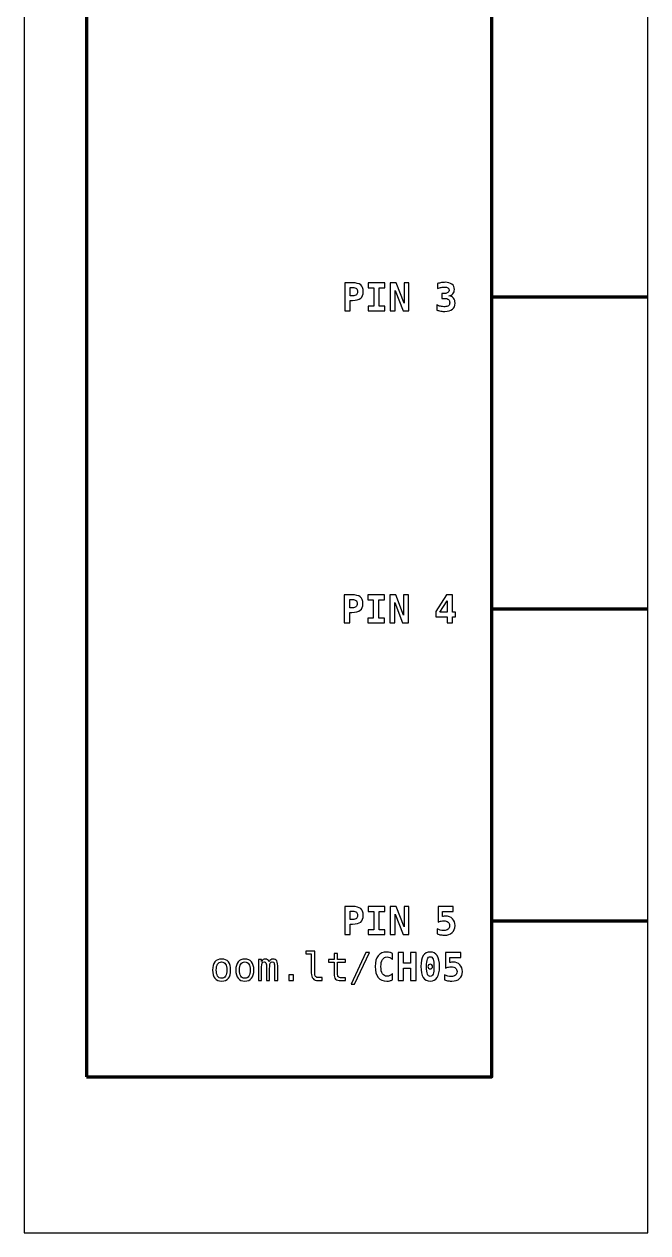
# Model space of a CAD drawing. Header units: centimetres. Extents: x -11.5 to -9.5, y -17.85 to -9.85.
# Drawn here: x -11.5 to -9.5, y -17.85 to -13.976 of the extents above; entities that cross this region are included whole.
import ezdxf

# ---------------------------------------------------------------- set-up
doc = ezdxf.new("R2010")
doc.units = ezdxf.units.CM
doc.header["$MEASUREMENT"] = 0
doc.layers.add('Layer 1', color=7, linetype='Continuous')

msp = doc.modelspace()

# ---------------------------------------------------------------- linework, layer by layer
at = {"layer": 'Layer 1', "color": 7}
msp.add_lwpolyline([(-11.5, -17.85), (-9.5, -17.85), (-9.5, -9.85), (-11.5, -9.85), (-11.5, -17.85)], close=True, dxfattribs=at)
at = {"layer": 'Layer 1', "color": 7, "lineweight": 100}
msp.add_lwpolyline([(-11.3, -17.35), (-10, -17.35), (-10, -12.35), (-11.3, -12.35), (-11.3, -17.35)], close=True, dxfattribs=at)
at = {"layer": 'Layer 1', "color": 250}
for points, knots in [([(-10.47204, -14.80492), (-10.47204, -14.80492), (-10.44761, -14.80492), (-10.44761, -14.80492), (-10.44761, -14.80492), (-10.4352, -14.80492), (-10.42627, -14.80712), (-10.42082, -14.81155), (-10.42082, -14.81155), (-10.41536, -14.81597), (-10.41265, -14.82315), (-10.41265, -14.83307), (-10.41265, -14.83307), (-10.41265, -14.84299), (-10.41536, -14.85017), (-10.42082, -14.8546), (-10.42082, -14.8546), (-10.42627, -14.85902), (-10.4352, -14.86122), (-10.44761, -14.86122), (-10.44761, -14.86122), (-10.44761, -14.86122), (-10.45426, -14.86122), (-10.45426, -14.86122), (-10.45426, -14.86122), (-10.45426, -14.86122), (-10.45426, -14.89493), (-10.45426, -14.89493), (-10.45426, -14.89493), (-10.45426, -14.89493), (-10.47204, -14.89493), (-10.47204, -14.89493), (-10.47204, -14.89493), (-10.47204, -14.89493), (-10.47204, -14.80492), (-10.47204, -14.80492)], [0, 0, 0, 0, 0.1111111, 0.1111111, 0.1111111, 0.1111111, 0.2222222, 0.2222222, 0.2222222, 0.2222222, 0.3333333, 0.3333333, 0.3333333, 0.3333333, 0.4444444, 0.4444444, 0.4444444, 0.4444444, 0.5555556, 0.5555556, 0.5555556, 0.5555556, 0.6666667, 0.6666667, 0.6666667, 0.6666667, 0.7777778, 0.7777778, 0.7777778, 0.7777778, 0.8888889, 0.8888889, 0.8888889, 0.8888889, 1, 1, 1, 1]), ([(-10.45426, -14.81988), (-10.45426, -14.81988), (-10.45426, -14.84626), (-10.45426, -14.84626), (-10.45426, -14.84626), (-10.45426, -14.84626), (-10.44695, -14.84626), (-10.44695, -14.84626), (-10.44695, -14.84626), (-10.44113, -14.84626), (-10.43703, -14.84527), (-10.43469, -14.84332), (-10.43469, -14.84332), (-10.43232, -14.84134), (-10.43115, -14.83793), (-10.43115, -14.83307), (-10.43115, -14.83307), (-10.43115, -14.82822), (-10.43232, -14.8248), (-10.43469, -14.82282), (-10.43469, -14.82282), (-10.43703, -14.82087), (-10.44113, -14.81988), (-10.44695, -14.81988), (-10.44695, -14.81988), (-10.44695, -14.81988), (-10.45426, -14.81988), (-10.45426, -14.81988)], [0, 0, 0, 0, 0.1428571, 0.1428571, 0.1428571, 0.1428571, 0.2857143, 0.2857143, 0.2857143, 0.2857143, 0.4285714, 0.4285714, 0.4285714, 0.4285714, 0.5714286, 0.5714286, 0.5714286, 0.5714286, 0.7142857, 0.7142857, 0.7142857, 0.7142857, 0.8571429, 0.8571429, 0.8571429, 0.8571429, 1, 1, 1, 1]), ([(-10.39711, -14.8206), (-10.39711, -14.8206), (-10.39711, -14.80492), (-10.39711, -14.80492), (-10.39711, -14.80492), (-10.39711, -14.80492), (-10.34352, -14.80492), (-10.34352, -14.80492), (-10.34352, -14.80492), (-10.34352, -14.80492), (-10.34352, -14.8206), (-10.34352, -14.8206), (-10.34352, -14.8206), (-10.34352, -14.8206), (-10.36143, -14.8206), (-10.36143, -14.8206), (-10.36143, -14.8206), (-10.36143, -14.8206), (-10.36143, -14.87925), (-10.36143, -14.87925), (-10.36143, -14.87925), (-10.36143, -14.87925), (-10.34352, -14.87925), (-10.34352, -14.87925), (-10.34352, -14.87925), (-10.34352, -14.87925), (-10.34352, -14.89493), (-10.34352, -14.89493), (-10.34352, -14.89493), (-10.34352, -14.89493), (-10.39711, -14.89493), (-10.39711, -14.89493), (-10.39711, -14.89493), (-10.39711, -14.89493), (-10.39711, -14.87925), (-10.39711, -14.87925), (-10.39711, -14.87925), (-10.39711, -14.87925), (-10.37921, -14.87925), (-10.37921, -14.87925), (-10.37921, -14.87925), (-10.37921, -14.87925), (-10.37921, -14.8206), (-10.37921, -14.8206), (-10.37921, -14.8206), (-10.37921, -14.8206), (-10.39711, -14.8206), (-10.39711, -14.8206)], [0, 0, 0, 0, 0.0833333, 0.0833333, 0.0833333, 0.0833333, 0.1666667, 0.1666667, 0.1666667, 0.1666667, 0.25, 0.25, 0.25, 0.25, 0.3333333, 0.3333333, 0.3333333, 0.3333333, 0.4166667, 0.4166667, 0.4166667, 0.4166667, 0.5, 0.5, 0.5, 0.5, 0.5833333, 0.5833333, 0.5833333, 0.5833333, 0.6666667, 0.6666667, 0.6666667, 0.6666667, 0.75, 0.75, 0.75, 0.75, 0.8333333, 0.8333333, 0.8333333, 0.8333333, 0.9166667, 0.9166667, 0.9166667, 0.9166667, 1, 1, 1, 1]), ([(-10.32597, -14.80492), (-10.32597, -14.80492), (-10.30685, -14.80492), (-10.30685, -14.80492), (-10.30685, -14.80492), (-10.30685, -14.80492), (-10.28179, -14.87034), (-10.28179, -14.87034), (-10.28179, -14.87034), (-10.28179, -14.87034), (-10.28179, -14.80492), (-10.28179, -14.80492), (-10.28179, -14.80492), (-10.28179, -14.80492), (-10.26611, -14.80492), (-10.26611, -14.80492), (-10.26611, -14.80492), (-10.26611, -14.80492), (-10.26611, -14.89493), (-10.26611, -14.89493), (-10.26611, -14.89493), (-10.26611, -14.89493), (-10.2851, -14.89493), (-10.2851, -14.89493), (-10.2851, -14.89493), (-10.2851, -14.89493), (-10.31029, -14.82951), (-10.31029, -14.82951), (-10.31029, -14.82951), (-10.31029, -14.82951), (-10.31029, -14.89493), (-10.31029, -14.89493), (-10.31029, -14.89493), (-10.31029, -14.89493), (-10.32597, -14.89493), (-10.32597, -14.89493), (-10.32597, -14.89493), (-10.32597, -14.89493), (-10.32597, -14.80492), (-10.32597, -14.80492)], [0, 0, 0, 0, 0.1, 0.1, 0.1, 0.1, 0.2, 0.2, 0.2, 0.2, 0.3, 0.3, 0.3, 0.3, 0.4, 0.4, 0.4, 0.4, 0.5, 0.5, 0.5, 0.5, 0.6, 0.6, 0.6, 0.6, 0.7, 0.7, 0.7, 0.7, 0.8, 0.8, 0.8, 0.8, 0.9, 0.9, 0.9, 0.9, 1, 1, 1, 1]), ([(-10.1514, -14.85466), (-10.1514, -14.85466), (-10.16093, -14.85466), (-10.16093, -14.85466), (-10.16093, -14.85466), (-10.16093, -14.85466), (-10.16093, -14.83898), (-10.16093, -14.83898), (-10.16093, -14.83898), (-10.16093, -14.83898), (-10.1514, -14.83898), (-10.1514, -14.83898), (-10.1514, -14.83898), (-10.147, -14.83898), (-10.14356, -14.83811), (-10.14113, -14.83636), (-10.14113, -14.83636), (-10.1387, -14.83461), (-10.13749, -14.83215), (-10.13749, -14.82898), (-10.13749, -14.82898), (-10.13749, -14.82564), (-10.1387, -14.82303), (-10.14113, -14.82116), (-10.14113, -14.82116), (-10.14356, -14.81928), (-10.147, -14.81836), (-10.1514, -14.81836), (-10.1514, -14.81836), (-10.15477, -14.81836), (-10.1584, -14.81879), (-10.16224, -14.81963), (-10.16224, -14.81963), (-10.16611, -14.82048), (-10.17011, -14.82171), (-10.17424, -14.82332), (-10.17424, -14.82332), (-10.17424, -14.82332), (-10.17424, -14.80716), (-10.17424, -14.80716), (-10.17424, -14.80716), (-10.17011, -14.80591), (-10.16603, -14.80496), (-10.16202, -14.80428), (-10.16202, -14.80428), (-10.15799, -14.80362), (-10.15414, -14.80329), (-10.15043, -14.80329), (-10.15043, -14.80329), (-10.14095, -14.80329), (-10.13356, -14.80537), (-10.12827, -14.80951), (-10.12827, -14.80951), (-10.12296, -14.81365), (-10.12031, -14.81935), (-10.12031, -14.82663), (-10.12031, -14.82663), (-10.12031, -14.83196), (-10.12183, -14.83634), (-10.1249, -14.83974), (-10.1249, -14.83974), (-10.12794, -14.84313), (-10.1323, -14.84536), (-10.13796, -14.84639), (-10.13796, -14.84639), (-10.13154, -14.84752), (-10.12662, -14.85009), (-10.12325, -14.85408), (-10.12325, -14.85408), (-10.11987, -14.85807), (-10.11819, -14.86334), (-10.11819, -14.86985), (-10.11819, -14.86985), (-10.11819, -14.87857), (-10.12099, -14.88522), (-10.12656, -14.88981), (-10.12656, -14.88981), (-10.13216, -14.89439), (-10.14027, -14.89668), (-10.15093, -14.89668), (-10.15093, -14.89668), (-10.15545, -14.89668), (-10.15992, -14.89629), (-10.16432, -14.89553), (-10.16432, -14.89553), (-10.16873, -14.89477), (-10.17295, -14.89365), (-10.17696, -14.89221), (-10.17696, -14.89221), (-10.17696, -14.89221), (-10.17696, -14.87569), (-10.17696, -14.87569), (-10.17696, -14.87569), (-10.17317, -14.87758), (-10.1691, -14.87902), (-10.16471, -14.88001), (-10.16471, -14.88001), (-10.16035, -14.881), (-10.15574, -14.88149), (-10.15093, -14.88149), (-10.15093, -14.88149), (-10.14609, -14.88149), (-10.14228, -14.88038), (-10.13946, -14.87814), (-10.13946, -14.87814), (-10.13665, -14.87592), (-10.13525, -14.87291), (-10.13525, -14.86912), (-10.13525, -14.86912), (-10.13525, -14.86452), (-10.13665, -14.86093), (-10.13946, -14.85842), (-10.13946, -14.85842), (-10.14228, -14.85591), (-10.14626, -14.85466), (-10.1514, -14.85466)], [0, 0, 0, 0, 0.0344828, 0.0344828, 0.0344828, 0.0344828, 0.0689655, 0.0689655, 0.0689655, 0.0689655, 0.1034483, 0.1034483, 0.1034483, 0.1034483, 0.137931, 0.137931, 0.137931, 0.137931, 0.1724138, 0.1724138, 0.1724138, 0.1724138, 0.2068966, 0.2068966, 0.2068966, 0.2068966, 0.2413793, 0.2413793, 0.2413793, 0.2413793, 0.2758621, 0.2758621, 0.2758621, 0.2758621, 0.3103448, 0.3103448, 0.3103448, 0.3103448, 0.3448276, 0.3448276, 0.3448276, 0.3448276, 0.3793103, 0.3793103, 0.3793103, 0.3793103, 0.4137931, 0.4137931, 0.4137931, 0.4137931, 0.4482759, 0.4482759, 0.4482759, 0.4482759, 0.4827586, 0.4827586, 0.4827586, 0.4827586, 0.5172414, 0.5172414, 0.5172414, 0.5172414, 0.5517241, 0.5517241, 0.5517241, 0.5517241, 0.5862069, 0.5862069, 0.5862069, 0.5862069, 0.6206897, 0.6206897, 0.6206897, 0.6206897, 0.6551724, 0.6551724, 0.6551724, 0.6551724, 0.6896552, 0.6896552, 0.6896552, 0.6896552, 0.7241379, 0.7241379, 0.7241379, 0.7241379, 0.7586207, 0.7586207, 0.7586207, 0.7586207, 0.7931034, 0.7931034, 0.7931034, 0.7931034, 0.8275862, 0.8275862, 0.8275862, 0.8275862, 0.862069, 0.862069, 0.862069, 0.862069, 0.8965517, 0.8965517, 0.8965517, 0.8965517, 0.9310345, 0.9310345, 0.9310345, 0.9310345, 0.9655172, 0.9655172, 0.9655172, 0.9655172, 1, 1, 1, 1]), ([(-10.47329, -15.80498), (-10.47329, -15.80498), (-10.44886, -15.80498), (-10.44886, -15.80498), (-10.44886, -15.80498), (-10.43645, -15.80498), (-10.42752, -15.80718), (-10.42207, -15.81161), (-10.42207, -15.81161), (-10.41661, -15.81603), (-10.4139, -15.82321), (-10.4139, -15.83313), (-10.4139, -15.83313), (-10.4139, -15.84305), (-10.41661, -15.85023), (-10.42207, -15.85466), (-10.42207, -15.85466), (-10.42752, -15.85908), (-10.43645, -15.86128), (-10.44886, -15.86128), (-10.44886, -15.86128), (-10.44886, -15.86128), (-10.45551, -15.86128), (-10.45551, -15.86128), (-10.45551, -15.86128), (-10.45551, -15.86128), (-10.45551, -15.89499), (-10.45551, -15.89499), (-10.45551, -15.89499), (-10.45551, -15.89499), (-10.47329, -15.89499), (-10.47329, -15.89499), (-10.47329, -15.89499), (-10.47329, -15.89499), (-10.47329, -15.80498), (-10.47329, -15.80498)], [0, 0, 0, 0, 0.1111111, 0.1111111, 0.1111111, 0.1111111, 0.2222222, 0.2222222, 0.2222222, 0.2222222, 0.3333333, 0.3333333, 0.3333333, 0.3333333, 0.4444444, 0.4444444, 0.4444444, 0.4444444, 0.5555556, 0.5555556, 0.5555556, 0.5555556, 0.6666667, 0.6666667, 0.6666667, 0.6666667, 0.7777778, 0.7777778, 0.7777778, 0.7777778, 0.8888889, 0.8888889, 0.8888889, 0.8888889, 1, 1, 1, 1]), ([(-10.39836, -15.82066), (-10.39836, -15.82066), (-10.39836, -15.80498), (-10.39836, -15.80498), (-10.39836, -15.80498), (-10.39836, -15.80498), (-10.34477, -15.80498), (-10.34477, -15.80498), (-10.34477, -15.80498), (-10.34477, -15.80498), (-10.34477, -15.82066), (-10.34477, -15.82066), (-10.34477, -15.82066), (-10.34477, -15.82066), (-10.36268, -15.82066), (-10.36268, -15.82066), (-10.36268, -15.82066), (-10.36268, -15.82066), (-10.36268, -15.87931), (-10.36268, -15.87931), (-10.36268, -15.87931), (-10.36268, -15.87931), (-10.34477, -15.87931), (-10.34477, -15.87931), (-10.34477, -15.87931), (-10.34477, -15.87931), (-10.34477, -15.89499), (-10.34477, -15.89499), (-10.34477, -15.89499), (-10.34477, -15.89499), (-10.39836, -15.89499), (-10.39836, -15.89499), (-10.39836, -15.89499), (-10.39836, -15.89499), (-10.39836, -15.87931), (-10.39836, -15.87931), (-10.39836, -15.87931), (-10.39836, -15.87931), (-10.38046, -15.87931), (-10.38046, -15.87931), (-10.38046, -15.87931), (-10.38046, -15.87931), (-10.38046, -15.82066), (-10.38046, -15.82066), (-10.38046, -15.82066), (-10.38046, -15.82066), (-10.39836, -15.82066), (-10.39836, -15.82066)], [0, 0, 0, 0, 0.0833333, 0.0833333, 0.0833333, 0.0833333, 0.1666667, 0.1666667, 0.1666667, 0.1666667, 0.25, 0.25, 0.25, 0.25, 0.3333333, 0.3333333, 0.3333333, 0.3333333, 0.4166667, 0.4166667, 0.4166667, 0.4166667, 0.5, 0.5, 0.5, 0.5, 0.5833333, 0.5833333, 0.5833333, 0.5833333, 0.6666667, 0.6666667, 0.6666667, 0.6666667, 0.75, 0.75, 0.75, 0.75, 0.8333333, 0.8333333, 0.8333333, 0.8333333, 0.9166667, 0.9166667, 0.9166667, 0.9166667, 1, 1, 1, 1]), ([(-10.32722, -15.80498), (-10.32722, -15.80498), (-10.3081, -15.80498), (-10.3081, -15.80498), (-10.3081, -15.80498), (-10.3081, -15.80498), (-10.28304, -15.8704), (-10.28304, -15.8704), (-10.28304, -15.8704), (-10.28304, -15.8704), (-10.28304, -15.80498), (-10.28304, -15.80498), (-10.28304, -15.80498), (-10.28304, -15.80498), (-10.26736, -15.80498), (-10.26736, -15.80498), (-10.26736, -15.80498), (-10.26736, -15.80498), (-10.26736, -15.89499), (-10.26736, -15.89499), (-10.26736, -15.89499), (-10.26736, -15.89499), (-10.28635, -15.89499), (-10.28635, -15.89499), (-10.28635, -15.89499), (-10.28635, -15.89499), (-10.31154, -15.82957), (-10.31154, -15.82957), (-10.31154, -15.82957), (-10.31154, -15.82957), (-10.31154, -15.89499), (-10.31154, -15.89499), (-10.31154, -15.89499), (-10.31154, -15.89499), (-10.32722, -15.89499), (-10.32722, -15.89499), (-10.32722, -15.89499), (-10.32722, -15.89499), (-10.32722, -15.80498), (-10.32722, -15.80498)], [0, 0, 0, 0, 0.1, 0.1, 0.1, 0.1, 0.2, 0.2, 0.2, 0.2, 0.3, 0.3, 0.3, 0.3, 0.4, 0.4, 0.4, 0.4, 0.5, 0.5, 0.5, 0.5, 0.6, 0.6, 0.6, 0.6, 0.7, 0.7, 0.7, 0.7, 0.8, 0.8, 0.8, 0.8, 0.9, 0.9, 0.9, 0.9, 1, 1, 1, 1]), ([(-10.14545, -15.80498), (-10.14545, -15.80498), (-10.12682, -15.80498), (-10.12682, -15.80498), (-10.12682, -15.80498), (-10.12682, -15.80498), (-10.12682, -15.86032), (-10.12682, -15.86032), (-10.12682, -15.86032), (-10.12682, -15.86032), (-10.11695, -15.86032), (-10.11695, -15.86032), (-10.11695, -15.86032), (-10.11695, -15.86032), (-10.11695, -15.87556), (-10.11695, -15.87556), (-10.11695, -15.87556), (-10.11695, -15.87556), (-10.12682, -15.87556), (-10.12682, -15.87556), (-10.12682, -15.87556), (-10.12682, -15.87556), (-10.12682, -15.89499), (-10.12682, -15.89499), (-10.12682, -15.89499), (-10.12682, -15.89499), (-10.14388, -15.89499), (-10.14388, -15.89499), (-10.14388, -15.89499), (-10.14388, -15.89499), (-10.14388, -15.87556), (-10.14388, -15.87556), (-10.14388, -15.87556), (-10.14388, -15.87556), (-10.17959, -15.87556), (-10.17959, -15.87556), (-10.17959, -15.87556), (-10.17959, -15.87556), (-10.17959, -15.85832), (-10.17959, -15.85832), (-10.17959, -15.85832), (-10.17959, -15.85832), (-10.14545, -15.80498), (-10.14545, -15.80498)], [0, 0, 0, 0, 0.0909091, 0.0909091, 0.0909091, 0.0909091, 0.1818182, 0.1818182, 0.1818182, 0.1818182, 0.2727273, 0.2727273, 0.2727273, 0.2727273, 0.3636364, 0.3636364, 0.3636364, 0.3636364, 0.4545455, 0.4545455, 0.4545455, 0.4545455, 0.5454545, 0.5454545, 0.5454545, 0.5454545, 0.6363636, 0.6363636, 0.6363636, 0.6363636, 0.7272727, 0.7272727, 0.7272727, 0.7272727, 0.8181818, 0.8181818, 0.8181818, 0.8181818, 0.9090909, 0.9090909, 0.9090909, 0.9090909, 1, 1, 1, 1]), ([(-10.45551, -15.81994), (-10.45551, -15.81994), (-10.45551, -15.84632), (-10.45551, -15.84632), (-10.45551, -15.84632), (-10.45551, -15.84632), (-10.4482, -15.84632), (-10.4482, -15.84632), (-10.4482, -15.84632), (-10.44238, -15.84632), (-10.43828, -15.84533), (-10.43594, -15.84338), (-10.43594, -15.84338), (-10.43357, -15.8414), (-10.4324, -15.83799), (-10.4324, -15.83313), (-10.4324, -15.83313), (-10.4324, -15.82828), (-10.43357, -15.82486), (-10.43594, -15.82288), (-10.43594, -15.82288), (-10.43828, -15.82093), (-10.44238, -15.81994), (-10.4482, -15.81994), (-10.4482, -15.81994), (-10.4482, -15.81994), (-10.45551, -15.81994), (-10.45551, -15.81994)], [0, 0, 0, 0, 0.1428571, 0.1428571, 0.1428571, 0.1428571, 0.2857143, 0.2857143, 0.2857143, 0.2857143, 0.4285714, 0.4285714, 0.4285714, 0.4285714, 0.5714286, 0.5714286, 0.5714286, 0.5714286, 0.7142857, 0.7142857, 0.7142857, 0.7142857, 0.8571429, 0.8571429, 0.8571429, 0.8571429, 1, 1, 1, 1]), ([(-10.14388, -15.82476), (-10.14388, -15.82476), (-10.16662, -15.86032), (-10.16662, -15.86032), (-10.16662, -15.86032), (-10.16662, -15.86032), (-10.14388, -15.86032), (-10.14388, -15.86032), (-10.14388, -15.86032), (-10.14388, -15.86032), (-10.14388, -15.82476), (-10.14388, -15.82476)], [0, 0, 0, 0, 0.3333333, 0.3333333, 0.3333333, 0.3333333, 0.6666667, 0.6666667, 0.6666667, 0.6666667, 1, 1, 1, 1]), ([(-10.47187, -16.80412), (-10.47187, -16.80412), (-10.44744, -16.80412), (-10.44744, -16.80412), (-10.44744, -16.80412), (-10.43503, -16.80412), (-10.4261, -16.80632), (-10.42065, -16.81075), (-10.42065, -16.81075), (-10.41519, -16.81517), (-10.41248, -16.82235), (-10.41248, -16.83227), (-10.41248, -16.83227), (-10.41248, -16.84219), (-10.41519, -16.84937), (-10.42065, -16.8538), (-10.42065, -16.8538), (-10.4261, -16.85822), (-10.43503, -16.86042), (-10.44744, -16.86042), (-10.44744, -16.86042), (-10.44744, -16.86042), (-10.45409, -16.86042), (-10.45409, -16.86042), (-10.45409, -16.86042), (-10.45409, -16.86042), (-10.45409, -16.89413), (-10.45409, -16.89413), (-10.45409, -16.89413), (-10.45409, -16.89413), (-10.47187, -16.89413), (-10.47187, -16.89413), (-10.47187, -16.89413), (-10.47187, -16.89413), (-10.47187, -16.80412), (-10.47187, -16.80412)], [0, 0, 0, 0, 0.1111111, 0.1111111, 0.1111111, 0.1111111, 0.2222222, 0.2222222, 0.2222222, 0.2222222, 0.3333333, 0.3333333, 0.3333333, 0.3333333, 0.4444444, 0.4444444, 0.4444444, 0.4444444, 0.5555556, 0.5555556, 0.5555556, 0.5555556, 0.6666667, 0.6666667, 0.6666667, 0.6666667, 0.7777778, 0.7777778, 0.7777778, 0.7777778, 0.8888889, 0.8888889, 0.8888889, 0.8888889, 1, 1, 1, 1]), ([(-10.39694, -16.8198), (-10.39694, -16.8198), (-10.39694, -16.80412), (-10.39694, -16.80412), (-10.39694, -16.80412), (-10.39694, -16.80412), (-10.34335, -16.80412), (-10.34335, -16.80412), (-10.34335, -16.80412), (-10.34335, -16.80412), (-10.34335, -16.8198), (-10.34335, -16.8198), (-10.34335, -16.8198), (-10.34335, -16.8198), (-10.36126, -16.8198), (-10.36126, -16.8198), (-10.36126, -16.8198), (-10.36126, -16.8198), (-10.36126, -16.87845), (-10.36126, -16.87845), (-10.36126, -16.87845), (-10.36126, -16.87845), (-10.34335, -16.87845), (-10.34335, -16.87845), (-10.34335, -16.87845), (-10.34335, -16.87845), (-10.34335, -16.89413), (-10.34335, -16.89413), (-10.34335, -16.89413), (-10.34335, -16.89413), (-10.39694, -16.89413), (-10.39694, -16.89413), (-10.39694, -16.89413), (-10.39694, -16.89413), (-10.39694, -16.87845), (-10.39694, -16.87845), (-10.39694, -16.87845), (-10.39694, -16.87845), (-10.37904, -16.87845), (-10.37904, -16.87845), (-10.37904, -16.87845), (-10.37904, -16.87845), (-10.37904, -16.8198), (-10.37904, -16.8198), (-10.37904, -16.8198), (-10.37904, -16.8198), (-10.39694, -16.8198), (-10.39694, -16.8198)], [0, 0, 0, 0, 0.0833333, 0.0833333, 0.0833333, 0.0833333, 0.1666667, 0.1666667, 0.1666667, 0.1666667, 0.25, 0.25, 0.25, 0.25, 0.3333333, 0.3333333, 0.3333333, 0.3333333, 0.4166667, 0.4166667, 0.4166667, 0.4166667, 0.5, 0.5, 0.5, 0.5, 0.5833333, 0.5833333, 0.5833333, 0.5833333, 0.6666667, 0.6666667, 0.6666667, 0.6666667, 0.75, 0.75, 0.75, 0.75, 0.8333333, 0.8333333, 0.8333333, 0.8333333, 0.9166667, 0.9166667, 0.9166667, 0.9166667, 1, 1, 1, 1]), ([(-10.3258, -16.80412), (-10.3258, -16.80412), (-10.30668, -16.80412), (-10.30668, -16.80412), (-10.30668, -16.80412), (-10.30668, -16.80412), (-10.28162, -16.86954), (-10.28162, -16.86954), (-10.28162, -16.86954), (-10.28162, -16.86954), (-10.28162, -16.80412), (-10.28162, -16.80412), (-10.28162, -16.80412), (-10.28162, -16.80412), (-10.26594, -16.80412), (-10.26594, -16.80412), (-10.26594, -16.80412), (-10.26594, -16.80412), (-10.26594, -16.89413), (-10.26594, -16.89413), (-10.26594, -16.89413), (-10.26594, -16.89413), (-10.28493, -16.89413), (-10.28493, -16.89413), (-10.28493, -16.89413), (-10.28493, -16.89413), (-10.31012, -16.82871), (-10.31012, -16.82871), (-10.31012, -16.82871), (-10.31012, -16.82871), (-10.31012, -16.89413), (-10.31012, -16.89413), (-10.31012, -16.89413), (-10.31012, -16.89413), (-10.3258, -16.89413), (-10.3258, -16.89413), (-10.3258, -16.89413), (-10.3258, -16.89413), (-10.3258, -16.80412), (-10.3258, -16.80412)], [0, 0, 0, 0, 0.1, 0.1, 0.1, 0.1, 0.2, 0.2, 0.2, 0.2, 0.3, 0.3, 0.3, 0.3, 0.4, 0.4, 0.4, 0.4, 0.5, 0.5, 0.5, 0.5, 0.6, 0.6, 0.6, 0.6, 0.7, 0.7, 0.7, 0.7, 0.8, 0.8, 0.8, 0.8, 0.9, 0.9, 0.9, 0.9, 1, 1, 1, 1]), ([(-10.17269, -16.80412), (-10.17269, -16.80412), (-10.1238, -16.80412), (-10.1238, -16.80412), (-10.1238, -16.80412), (-10.1238, -16.80412), (-10.1238, -16.8198), (-10.1238, -16.8198), (-10.1238, -16.8198), (-10.1238, -16.8198), (-10.15829, -16.8198), (-10.15829, -16.8198), (-10.15829, -16.8198), (-10.15829, -16.8198), (-10.15829, -16.83649), (-10.15829, -16.83649), (-10.15829, -16.83649), (-10.15685, -16.83593), (-10.15528, -16.83552), (-10.15364, -16.83526), (-10.15364, -16.83526), (-10.15199, -16.83499), (-10.15024, -16.83486), (-10.14839, -16.83486), (-10.14839, -16.83486), (-10.13948, -16.83486), (-10.13224, -16.83768), (-10.12668, -16.8433), (-10.12668, -16.8433), (-10.12114, -16.84894), (-10.11837, -16.85625), (-10.11837, -16.86526), (-10.11837, -16.86526), (-10.11837, -16.8747), (-10.12137, -16.88215), (-10.12738, -16.88765), (-10.12738, -16.88765), (-10.13339, -16.89314), (-10.14158, -16.89588), (-10.15195, -16.89588), (-10.15195, -16.89588), (-10.1558, -16.89588), (-10.15971, -16.89555), (-10.16364, -16.89491), (-10.16364, -16.89491), (-10.16757, -16.89427), (-10.1716, -16.89331), (-10.1757, -16.89201), (-10.1757, -16.89201), (-10.1757, -16.89201), (-10.1757, -16.87598), (-10.1757, -16.87598), (-10.1757, -16.87598), (-10.17236, -16.87763), (-10.16893, -16.87886), (-10.16543, -16.87968), (-10.16543, -16.87968), (-10.16191, -16.88051), (-10.15837, -16.88092), (-10.15483, -16.88092), (-10.15483, -16.88092), (-10.14858, -16.88092), (-10.1438, -16.87958), (-10.14055, -16.87691), (-10.14055, -16.87691), (-10.1373, -16.87423), (-10.13567, -16.87036), (-10.13567, -16.86526), (-10.13567, -16.86526), (-10.13567, -16.86055), (-10.1373, -16.85678), (-10.14053, -16.85394), (-10.14053, -16.85394), (-10.14376, -16.85112), (-10.14808, -16.8497), (-10.15345, -16.8497), (-10.15345, -16.8497), (-10.15664, -16.8497), (-10.15981, -16.85009), (-10.16302, -16.85087), (-10.16302, -16.85087), (-10.16621, -16.85166), (-10.16944, -16.85285), (-10.17269, -16.85441), (-10.17269, -16.85441), (-10.17269, -16.85441), (-10.17269, -16.80412), (-10.17269, -16.80412)], [0, 0, 0, 0, 0.0454545, 0.0454545, 0.0454545, 0.0454545, 0.0909091, 0.0909091, 0.0909091, 0.0909091, 0.1363636, 0.1363636, 0.1363636, 0.1363636, 0.1818182, 0.1818182, 0.1818182, 0.1818182, 0.2272727, 0.2272727, 0.2272727, 0.2272727, 0.2727273, 0.2727273, 0.2727273, 0.2727273, 0.3181818, 0.3181818, 0.3181818, 0.3181818, 0.3636364, 0.3636364, 0.3636364, 0.3636364, 0.4090909, 0.4090909, 0.4090909, 0.4090909, 0.4545455, 0.4545455, 0.4545455, 0.4545455, 0.5, 0.5, 0.5, 0.5, 0.5454545, 0.5454545, 0.5454545, 0.5454545, 0.5909091, 0.5909091, 0.5909091, 0.5909091, 0.6363636, 0.6363636, 0.6363636, 0.6363636, 0.6818182, 0.6818182, 0.6818182, 0.6818182, 0.7272727, 0.7272727, 0.7272727, 0.7272727, 0.7727273, 0.7727273, 0.7727273, 0.7727273, 0.8181818, 0.8181818, 0.8181818, 0.8181818, 0.8636364, 0.8636364, 0.8636364, 0.8636364, 0.9090909, 0.9090909, 0.9090909, 0.9090909, 0.9545455, 0.9545455, 0.9545455, 0.9545455, 1, 1, 1, 1]), ([(-10.45409, -16.81908), (-10.45409, -16.81908), (-10.45409, -16.84546), (-10.45409, -16.84546), (-10.45409, -16.84546), (-10.45409, -16.84546), (-10.44678, -16.84546), (-10.44678, -16.84546), (-10.44678, -16.84546), (-10.44096, -16.84546), (-10.43686, -16.84447), (-10.43452, -16.84252), (-10.43452, -16.84252), (-10.43215, -16.84054), (-10.43098, -16.83713), (-10.43098, -16.83227), (-10.43098, -16.83227), (-10.43098, -16.82742), (-10.43215, -16.824), (-10.43452, -16.82202), (-10.43452, -16.82202), (-10.43686, -16.82007), (-10.44096, -16.81908), (-10.44678, -16.81908), (-10.44678, -16.81908), (-10.44678, -16.81908), (-10.45409, -16.81908), (-10.45409, -16.81908)], [0, 0, 0, 0, 0.1428571, 0.1428571, 0.1428571, 0.1428571, 0.2857143, 0.2857143, 0.2857143, 0.2857143, 0.4285714, 0.4285714, 0.4285714, 0.4285714, 0.5714286, 0.5714286, 0.5714286, 0.5714286, 0.7142857, 0.7142857, 0.7142857, 0.7142857, 0.8571429, 0.8571429, 0.8571429, 0.8571429, 1, 1, 1, 1]), ([(-10.56804, -17.01704), (-10.56804, -17.02202), (-10.56713, -17.02577), (-10.5653, -17.0283), (-10.5653, -17.0283), (-10.56347, -17.03083), (-10.56077, -17.03211), (-10.55719, -17.03211), (-10.55719, -17.03211), (-10.55719, -17.03211), (-10.54423, -17.03211), (-10.54423, -17.03211), (-10.54423, -17.03211), (-10.54423, -17.03211), (-10.54423, -17.04151), (-10.54423, -17.04151), (-10.54423, -17.04151), (-10.54423, -17.04151), (-10.55826, -17.04151), (-10.55826, -17.04151), (-10.55826, -17.04151), (-10.56491, -17.04151), (-10.57003, -17.03937), (-10.57368, -17.03511), (-10.57368, -17.03511), (-10.57732, -17.03085), (-10.57913, -17.02482), (-10.57913, -17.01704), (-10.57913, -17.01704), (-10.57913, -17.01704), (-10.57913, -16.95572), (-10.57913, -16.95572), (-10.57913, -16.95572), (-10.57913, -16.95572), (-10.59691, -16.95572), (-10.59691, -16.95572), (-10.59691, -16.95572), (-10.59691, -16.95572), (-10.59691, -16.94703), (-10.59691, -16.94703), (-10.59691, -16.94703), (-10.59691, -16.94703), (-10.56804, -16.94703), (-10.56804, -16.94703), (-10.56804, -16.94703), (-10.56804, -16.94703), (-10.56804, -17.01704), (-10.56804, -17.01704)], [0, 0, 0, 0, 0.0833333, 0.0833333, 0.0833333, 0.0833333, 0.1666667, 0.1666667, 0.1666667, 0.1666667, 0.25, 0.25, 0.25, 0.25, 0.3333333, 0.3333333, 0.3333333, 0.3333333, 0.4166667, 0.4166667, 0.4166667, 0.4166667, 0.5, 0.5, 0.5, 0.5, 0.5833333, 0.5833333, 0.5833333, 0.5833333, 0.6666667, 0.6666667, 0.6666667, 0.6666667, 0.75, 0.75, 0.75, 0.75, 0.8333333, 0.8333333, 0.8333333, 0.8333333, 0.9166667, 0.9166667, 0.9166667, 0.9166667, 1, 1, 1, 1]), ([(-10.49521, -16.95481), (-10.49521, -16.95481), (-10.49521, -16.97399), (-10.49521, -16.97399), (-10.49521, -16.97399), (-10.49521, -16.97399), (-10.47, -16.97399), (-10.47, -16.97399), (-10.47, -16.97399), (-10.47, -16.97399), (-10.47, -16.98261), (-10.47, -16.98261), (-10.47, -16.98261), (-10.47, -16.98261), (-10.49521, -16.98261), (-10.49521, -16.98261), (-10.49521, -16.98261), (-10.49521, -16.98261), (-10.49521, -17.01926), (-10.49521, -17.01926), (-10.49521, -17.01926), (-10.49521, -17.02424), (-10.49426, -17.02772), (-10.49237, -17.02968), (-10.49237, -17.02968), (-10.49048, -17.03165), (-10.48718, -17.03264), (-10.48249, -17.03264), (-10.48249, -17.03264), (-10.48249, -17.03264), (-10.47, -17.03264), (-10.47, -17.03264), (-10.47, -17.03264), (-10.47, -17.03264), (-10.47, -17.04151), (-10.47, -17.04151), (-10.47, -17.04151), (-10.47, -17.04151), (-10.48356, -17.04151), (-10.48356, -17.04151), (-10.48356, -17.04151), (-10.4919, -17.04151), (-10.49776, -17.03984), (-10.50118, -17.03651), (-10.50118, -17.03651), (-10.50459, -17.03318), (-10.5063, -17.02741), (-10.5063, -17.01926), (-10.5063, -17.01926), (-10.5063, -17.01926), (-10.5063, -16.98261), (-10.5063, -16.98261), (-10.5063, -16.98261), (-10.5063, -16.98261), (-10.52433, -16.98261), (-10.52433, -16.98261), (-10.52433, -16.98261), (-10.52433, -16.98261), (-10.52433, -16.97399), (-10.52433, -16.97399), (-10.52433, -16.97399), (-10.52433, -16.97399), (-10.5063, -16.97399), (-10.5063, -16.97399), (-10.5063, -16.97399), (-10.5063, -16.97399), (-10.5063, -16.95481), (-10.5063, -16.95481), (-10.5063, -16.95481), (-10.5063, -16.95481), (-10.49521, -16.95481), (-10.49521, -16.95481)], [0, 0, 0, 0, 0.0555556, 0.0555556, 0.0555556, 0.0555556, 0.1111111, 0.1111111, 0.1111111, 0.1111111, 0.1666667, 0.1666667, 0.1666667, 0.1666667, 0.2222222, 0.2222222, 0.2222222, 0.2222222, 0.2777778, 0.2777778, 0.2777778, 0.2777778, 0.3333333, 0.3333333, 0.3333333, 0.3333333, 0.3888889, 0.3888889, 0.3888889, 0.3888889, 0.4444444, 0.4444444, 0.4444444, 0.4444444, 0.5, 0.5, 0.5, 0.5, 0.5555556, 0.5555556, 0.5555556, 0.5555556, 0.6111111, 0.6111111, 0.6111111, 0.6111111, 0.6666667, 0.6666667, 0.6666667, 0.6666667, 0.7222222, 0.7222222, 0.7222222, 0.7222222, 0.7777778, 0.7777778, 0.7777778, 0.7777778, 0.8333333, 0.8333333, 0.8333333, 0.8333333, 0.8888889, 0.8888889, 0.8888889, 0.8888889, 0.9444444, 0.9444444, 0.9444444, 0.9444444, 1, 1, 1, 1]), ([(-10.40429, -16.9515), (-10.40429, -16.9515), (-10.39283, -16.9515), (-10.39283, -16.9515), (-10.39283, -16.9515), (-10.39283, -16.9515), (-10.44022, -17.05297), (-10.44022, -17.05297), (-10.44022, -17.05297), (-10.44022, -17.05297), (-10.45175, -17.05297), (-10.45175, -17.05297), (-10.45175, -17.05297), (-10.45175, -17.05297), (-10.40429, -16.9515), (-10.40429, -16.9515)], [0, 0, 0, 0, 0.25, 0.25, 0.25, 0.25, 0.5, 0.5, 0.5, 0.5, 0.75, 0.75, 0.75, 0.75, 1, 1, 1, 1]), ([(-10.3184, -17.03892), (-10.32122, -17.04036), (-10.32416, -17.04145), (-10.32727, -17.04217), (-10.32727, -17.04217), (-10.33035, -17.04289), (-10.33361, -17.04326), (-10.33702, -17.04326), (-10.33702, -17.04326), (-10.34916, -17.04326), (-10.35844, -17.03927), (-10.36482, -17.03126), (-10.36482, -17.03126), (-10.37122, -17.02326), (-10.37441, -17.01171), (-10.37441, -16.99659), (-10.37441, -16.99659), (-10.37441, -16.98144), (-10.37122, -16.96988), (-10.36482, -16.96187), (-10.36482, -16.96187), (-10.35844, -16.95387), (-10.34916, -16.94987), (-10.33702, -16.94987), (-10.33702, -16.94987), (-10.33361, -16.94987), (-10.33033, -16.95025), (-10.32721, -16.95097), (-10.32721, -16.95097), (-10.32406, -16.95169), (-10.32114, -16.95278), (-10.3184, -16.95422), (-10.3184, -16.95422), (-10.3184, -16.95422), (-10.3184, -16.97399), (-10.3184, -16.97399), (-10.3184, -16.97399), (-10.32144, -16.97117), (-10.32443, -16.96912), (-10.32729, -16.9678), (-10.32729, -16.9678), (-10.33017, -16.9665), (-10.33313, -16.96584), (-10.3362, -16.96584), (-10.3362, -16.96584), (-10.3427, -16.96584), (-10.34762, -16.96844), (-10.35093, -16.9736), (-10.35093, -16.9736), (-10.35425, -16.97877), (-10.35591, -16.98642), (-10.35591, -16.99659), (-10.35591, -16.99659), (-10.35591, -17.00673), (-10.35425, -17.01437), (-10.35093, -17.01953), (-10.35093, -17.01953), (-10.34762, -17.0247), (-10.3427, -17.02729), (-10.3362, -17.02729), (-10.3362, -17.02729), (-10.33313, -17.02729), (-10.33017, -17.02663), (-10.32729, -17.02534), (-10.32729, -17.02534), (-10.32443, -17.02402), (-10.32144, -17.02196), (-10.3184, -17.01914), (-10.3184, -17.01914), (-10.3184, -17.01914), (-10.3184, -17.03892), (-10.3184, -17.03892)], [0, 0, 0, 0, 0.0555556, 0.0555556, 0.0555556, 0.0555556, 0.1111111, 0.1111111, 0.1111111, 0.1111111, 0.1666667, 0.1666667, 0.1666667, 0.1666667, 0.2222222, 0.2222222, 0.2222222, 0.2222222, 0.2777778, 0.2777778, 0.2777778, 0.2777778, 0.3333333, 0.3333333, 0.3333333, 0.3333333, 0.3888889, 0.3888889, 0.3888889, 0.3888889, 0.4444444, 0.4444444, 0.4444444, 0.4444444, 0.5, 0.5, 0.5, 0.5, 0.5555556, 0.5555556, 0.5555556, 0.5555556, 0.6111111, 0.6111111, 0.6111111, 0.6111111, 0.6666667, 0.6666667, 0.6666667, 0.6666667, 0.7222222, 0.7222222, 0.7222222, 0.7222222, 0.7777778, 0.7777778, 0.7777778, 0.7777778, 0.8333333, 0.8333333, 0.8333333, 0.8333333, 0.8888889, 0.8888889, 0.8888889, 0.8888889, 0.9444444, 0.9444444, 0.9444444, 0.9444444, 1, 1, 1, 1]), ([(-10.30099, -16.9515), (-10.30099, -16.9515), (-10.28321, -16.9515), (-10.28321, -16.9515), (-10.28321, -16.9515), (-10.28321, -16.9515), (-10.28321, -16.9858), (-10.28321, -16.9858), (-10.28321, -16.9858), (-10.28321, -16.9858), (-10.26094, -16.9858), (-10.26094, -16.9858), (-10.26094, -16.9858), (-10.26094, -16.9858), (-10.26094, -16.9515), (-10.26094, -16.9515), (-10.26094, -16.9515), (-10.26094, -16.9515), (-10.24316, -16.9515), (-10.24316, -16.9515), (-10.24316, -16.9515), (-10.24316, -16.9515), (-10.24316, -17.04151), (-10.24316, -17.04151), (-10.24316, -17.04151), (-10.24316, -17.04151), (-10.26094, -17.04151), (-10.26094, -17.04151), (-10.26094, -17.04151), (-10.26094, -17.04151), (-10.26094, -17.00149), (-10.26094, -17.00149), (-10.26094, -17.00149), (-10.26094, -17.00149), (-10.28321, -17.00149), (-10.28321, -17.00149), (-10.28321, -17.00149), (-10.28321, -17.00149), (-10.28321, -17.04151), (-10.28321, -17.04151), (-10.28321, -17.04151), (-10.28321, -17.04151), (-10.30099, -17.04151), (-10.30099, -17.04151), (-10.30099, -17.04151), (-10.30099, -17.04151), (-10.30099, -16.9515), (-10.30099, -16.9515)], [0, 0, 0, 0, 0.0833333, 0.0833333, 0.0833333, 0.0833333, 0.1666667, 0.1666667, 0.1666667, 0.1666667, 0.25, 0.25, 0.25, 0.25, 0.3333333, 0.3333333, 0.3333333, 0.3333333, 0.4166667, 0.4166667, 0.4166667, 0.4166667, 0.5, 0.5, 0.5, 0.5, 0.5833333, 0.5833333, 0.5833333, 0.5833333, 0.6666667, 0.6666667, 0.6666667, 0.6666667, 0.75, 0.75, 0.75, 0.75, 0.8333333, 0.8333333, 0.8333333, 0.8333333, 0.9166667, 0.9166667, 0.9166667, 0.9166667, 1, 1, 1, 1]), ([(-10.2275, -16.99659), (-10.2275, -16.98101), (-10.22503, -16.96932), (-10.22009, -16.96154), (-10.22009, -16.96154), (-10.21513, -16.95376), (-10.20771, -16.94987), (-10.19777, -16.94987), (-10.19777, -16.94987), (-10.18781, -16.94987), (-10.18036, -16.95374), (-10.1754, -16.9615), (-10.1754, -16.9615), (-10.17046, -16.96926), (-10.16799, -16.98097), (-10.16799, -16.99659), (-10.16799, -16.99659), (-10.16799, -17.01219), (-10.17046, -17.02387), (-10.1754, -17.03163), (-10.1754, -17.03163), (-10.18036, -17.03939), (-10.18781, -17.04326), (-10.19777, -17.04326), (-10.19777, -17.04326), (-10.20771, -17.04326), (-10.21513, -17.03937), (-10.22009, -17.03159), (-10.22009, -17.03159), (-10.22503, -17.02381), (-10.2275, -17.01214), (-10.2275, -16.99659)], [0, 0, 0, 0, 0.125, 0.125, 0.125, 0.125, 0.25, 0.25, 0.25, 0.25, 0.375, 0.375, 0.375, 0.375, 0.5, 0.5, 0.5, 0.5, 0.625, 0.625, 0.625, 0.625, 0.75, 0.75, 0.75, 0.75, 0.875, 0.875, 0.875, 0.875, 1, 1, 1, 1]), ([(-10.19777, -16.96494), (-10.20188, -16.96494), (-10.20487, -16.96745), (-10.20676, -16.97247), (-10.20676, -16.97247), (-10.20865, -16.97751), (-10.2096, -16.98554), (-10.2096, -16.99659), (-10.2096, -16.99659), (-10.2096, -17.00762), (-10.20865, -17.01562), (-10.20676, -17.02066), (-10.20676, -17.02066), (-10.20487, -17.02569), (-10.20188, -17.0282), (-10.19777, -17.0282), (-10.19777, -17.0282), (-10.19363, -17.0282), (-10.19063, -17.02569), (-10.18873, -17.02066), (-10.18873, -17.02066), (-10.18684, -17.01562), (-10.18589, -17.00762), (-10.18589, -16.99659), (-10.18589, -16.99659), (-10.18589, -16.98554), (-10.18684, -16.97751), (-10.18873, -16.97247), (-10.18873, -16.97247), (-10.19063, -16.96745), (-10.19363, -16.96494), (-10.19777, -16.96494)], [0, 0, 0, 0, 0.125, 0.125, 0.125, 0.125, 0.25, 0.25, 0.25, 0.25, 0.375, 0.375, 0.375, 0.375, 0.5, 0.5, 0.5, 0.5, 0.625, 0.625, 0.625, 0.625, 0.75, 0.75, 0.75, 0.75, 0.875, 0.875, 0.875, 0.875, 1, 1, 1, 1]), ([(-10.14895, -16.9515), (-10.14895, -16.9515), (-10.10006, -16.9515), (-10.10006, -16.9515), (-10.10006, -16.9515), (-10.10006, -16.9515), (-10.10006, -16.96718), (-10.10006, -16.96718), (-10.10006, -16.96718), (-10.10006, -16.96718), (-10.13455, -16.96718), (-10.13455, -16.96718), (-10.13455, -16.96718), (-10.13455, -16.96718), (-10.13455, -16.98387), (-10.13455, -16.98387), (-10.13455, -16.98387), (-10.13311, -16.98331), (-10.13154, -16.9829), (-10.1299, -16.98264), (-10.1299, -16.98264), (-10.12825, -16.98237), (-10.1265, -16.98224), (-10.12465, -16.98224), (-10.12465, -16.98224), (-10.11574, -16.98224), (-10.1085, -16.98506), (-10.10294, -16.99068), (-10.10294, -16.99068), (-10.0974, -16.99632), (-10.09463, -17.00363), (-10.09463, -17.01264), (-10.09463, -17.01264), (-10.09463, -17.02208), (-10.09763, -17.02953), (-10.10364, -17.03503), (-10.10364, -17.03503), (-10.10965, -17.04052), (-10.11784, -17.04326), (-10.12821, -17.04326), (-10.12821, -17.04326), (-10.13206, -17.04326), (-10.13597, -17.04293), (-10.1399, -17.04229), (-10.1399, -17.04229), (-10.14383, -17.04165), (-10.14786, -17.04069), (-10.15196, -17.03939), (-10.15196, -17.03939), (-10.15196, -17.03939), (-10.15196, -17.02336), (-10.15196, -17.02336), (-10.15196, -17.02336), (-10.14862, -17.02501), (-10.14519, -17.02624), (-10.14169, -17.02706), (-10.14169, -17.02706), (-10.13817, -17.02789), (-10.13463, -17.0283), (-10.13109, -17.0283), (-10.13109, -17.0283), (-10.12484, -17.0283), (-10.12006, -17.02696), (-10.11681, -17.02429), (-10.11681, -17.02429), (-10.11356, -17.02161), (-10.11193, -17.01774), (-10.11193, -17.01264), (-10.11193, -17.01264), (-10.11193, -17.00793), (-10.11356, -17.00416), (-10.11679, -17.00132), (-10.11679, -17.00132), (-10.12002, -16.9985), (-10.12434, -16.99708), (-10.12971, -16.99708), (-10.12971, -16.99708), (-10.1329, -16.99708), (-10.13607, -16.99747), (-10.13928, -16.99825), (-10.13928, -16.99825), (-10.14247, -16.99904), (-10.1457, -17.00023), (-10.14895, -17.00179), (-10.14895, -17.00179), (-10.14895, -17.00179), (-10.14895, -16.9515), (-10.14895, -16.9515)], [0, 0, 0, 0, 0.0454545, 0.0454545, 0.0454545, 0.0454545, 0.0909091, 0.0909091, 0.0909091, 0.0909091, 0.1363636, 0.1363636, 0.1363636, 0.1363636, 0.1818182, 0.1818182, 0.1818182, 0.1818182, 0.2272727, 0.2272727, 0.2272727, 0.2272727, 0.2727273, 0.2727273, 0.2727273, 0.2727273, 0.3181818, 0.3181818, 0.3181818, 0.3181818, 0.3636364, 0.3636364, 0.3636364, 0.3636364, 0.4090909, 0.4090909, 0.4090909, 0.4090909, 0.4545455, 0.4545455, 0.4545455, 0.4545455, 0.5, 0.5, 0.5, 0.5, 0.5454545, 0.5454545, 0.5454545, 0.5454545, 0.5909091, 0.5909091, 0.5909091, 0.5909091, 0.6363636, 0.6363636, 0.6363636, 0.6363636, 0.6818182, 0.6818182, 0.6818182, 0.6818182, 0.7272727, 0.7272727, 0.7272727, 0.7272727, 0.7727273, 0.7727273, 0.7727273, 0.7727273, 0.8181818, 0.8181818, 0.8181818, 0.8181818, 0.8636364, 0.8636364, 0.8636364, 0.8636364, 0.9090909, 0.9090909, 0.9090909, 0.9090909, 0.9545455, 0.9545455, 0.9545455, 0.9545455, 1, 1, 1, 1]), ([(-10.86674, -16.97237), (-10.85737, -16.97237), (-10.85021, -16.97539), (-10.84525, -16.98146), (-10.84525, -16.98146), (-10.84029, -16.98753), (-10.8378, -16.99632), (-10.8378, -17.0078), (-10.8378, -17.0078), (-10.8378, -17.01935), (-10.84027, -17.02813), (-10.84521, -17.03418), (-10.84521, -17.03418), (-10.85017, -17.04023), (-10.85733, -17.04326), (-10.86674, -17.04326), (-10.86674, -17.04326), (-10.87612, -17.04326), (-10.88326, -17.04023), (-10.88822, -17.03418), (-10.88822, -17.03418), (-10.89316, -17.02813), (-10.89563, -17.01935), (-10.89563, -17.0078), (-10.89563, -17.0078), (-10.89563, -16.99632), (-10.89316, -16.98753), (-10.88822, -16.98146), (-10.88822, -16.98146), (-10.88326, -16.97539), (-10.87612, -16.97237), (-10.86674, -16.97237)], [0, 0, 0, 0, 0.125, 0.125, 0.125, 0.125, 0.25, 0.25, 0.25, 0.25, 0.375, 0.375, 0.375, 0.375, 0.5, 0.5, 0.5, 0.5, 0.625, 0.625, 0.625, 0.625, 0.75, 0.75, 0.75, 0.75, 0.875, 0.875, 0.875, 0.875, 1, 1, 1, 1]), ([(-10.86674, -16.98177), (-10.87237, -16.98177), (-10.87663, -16.98395), (-10.87954, -16.98834), (-10.87954, -16.98834), (-10.88244, -16.99272), (-10.88388, -16.99922), (-10.88388, -17.0078), (-10.88388, -17.0078), (-10.88388, -17.01636), (-10.88244, -17.02285), (-10.87954, -17.02725), (-10.87954, -17.02725), (-10.87663, -17.03165), (-10.87237, -17.03385), (-10.86674, -17.03385), (-10.86674, -17.03385), (-10.86108, -17.03385), (-10.8568, -17.03165), (-10.8539, -17.02725), (-10.8539, -17.02725), (-10.85099, -17.02285), (-10.84955, -17.01636), (-10.84955, -17.0078), (-10.84955, -17.0078), (-10.84955, -16.99922), (-10.85099, -16.99272), (-10.8539, -16.98834), (-10.8539, -16.98834), (-10.8568, -16.98395), (-10.86108, -16.98177), (-10.86674, -16.98177)], [0, 0, 0, 0, 0.125, 0.125, 0.125, 0.125, 0.25, 0.25, 0.25, 0.25, 0.375, 0.375, 0.375, 0.375, 0.5, 0.5, 0.5, 0.5, 0.625, 0.625, 0.625, 0.625, 0.75, 0.75, 0.75, 0.75, 0.875, 0.875, 0.875, 0.875, 1, 1, 1, 1]), ([(-10.79241, -16.97237), (-10.78304, -16.97237), (-10.77588, -16.97539), (-10.77092, -16.98146), (-10.77092, -16.98146), (-10.76596, -16.98753), (-10.76347, -16.99632), (-10.76347, -17.0078), (-10.76347, -17.0078), (-10.76347, -17.01935), (-10.76594, -17.02813), (-10.77088, -17.03418), (-10.77088, -17.03418), (-10.77584, -17.04023), (-10.783, -17.04326), (-10.79241, -17.04326), (-10.79241, -17.04326), (-10.80179, -17.04326), (-10.80893, -17.04023), (-10.81389, -17.03418), (-10.81389, -17.03418), (-10.81883, -17.02813), (-10.8213, -17.01935), (-10.8213, -17.0078), (-10.8213, -17.0078), (-10.8213, -16.99632), (-10.81883, -16.98753), (-10.81389, -16.98146), (-10.81389, -16.98146), (-10.80893, -16.97539), (-10.80179, -16.97237), (-10.79241, -16.97237)], [0, 0, 0, 0, 0.125, 0.125, 0.125, 0.125, 0.25, 0.25, 0.25, 0.25, 0.375, 0.375, 0.375, 0.375, 0.5, 0.5, 0.5, 0.5, 0.625, 0.625, 0.625, 0.625, 0.75, 0.75, 0.75, 0.75, 0.875, 0.875, 0.875, 0.875, 1, 1, 1, 1]), ([(-10.79241, -16.98177), (-10.79804, -16.98177), (-10.8023, -16.98395), (-10.80521, -16.98834), (-10.80521, -16.98834), (-10.80811, -16.99272), (-10.80955, -16.99922), (-10.80955, -17.0078), (-10.80955, -17.0078), (-10.80955, -17.01636), (-10.80811, -17.02285), (-10.80521, -17.02725), (-10.80521, -17.02725), (-10.8023, -17.03165), (-10.79804, -17.03385), (-10.79241, -17.03385), (-10.79241, -17.03385), (-10.78675, -17.03385), (-10.78247, -17.03165), (-10.77957, -17.02725), (-10.77957, -17.02725), (-10.77666, -17.02285), (-10.77522, -17.01636), (-10.77522, -17.0078), (-10.77522, -17.0078), (-10.77522, -16.99922), (-10.77666, -16.99272), (-10.77957, -16.98834), (-10.77957, -16.98834), (-10.78247, -16.98395), (-10.78675, -16.98177), (-10.79241, -16.98177)], [0, 0, 0, 0, 0.125, 0.125, 0.125, 0.125, 0.25, 0.25, 0.25, 0.25, 0.375, 0.375, 0.375, 0.375, 0.5, 0.5, 0.5, 0.5, 0.625, 0.625, 0.625, 0.625, 0.75, 0.75, 0.75, 0.75, 0.875, 0.875, 0.875, 0.875, 1, 1, 1, 1]), ([(-10.71447, -16.98087), (-10.71312, -16.97796), (-10.71137, -16.97582), (-10.70925, -16.97445), (-10.70925, -16.97445), (-10.70715, -16.97307), (-10.7046, -16.97237), (-10.70163, -16.97237), (-10.70163, -16.97237), (-10.6962, -16.97237), (-10.69237, -16.97447), (-10.69015, -16.97866), (-10.69015, -16.97866), (-10.68791, -16.98286), (-10.6868, -16.99076), (-10.6868, -17.00239), (-10.6868, -17.00239), (-10.6868, -17.00239), (-10.6868, -17.04151), (-10.6868, -17.04151), (-10.6868, -17.04151), (-10.6868, -17.04151), (-10.69692, -17.04151), (-10.69692, -17.04151), (-10.69692, -17.04151), (-10.69692, -17.04151), (-10.69692, -17.00286), (-10.69692, -17.00286), (-10.69692, -17.00286), (-10.69692, -16.99334), (-10.69746, -16.98743), (-10.69853, -16.9851), (-10.69853, -16.9851), (-10.69958, -16.9828), (-10.70153, -16.98165), (-10.70435, -16.98165), (-10.70435, -16.98165), (-10.70756, -16.98165), (-10.70976, -16.98288), (-10.71096, -16.98535), (-10.71096, -16.98535), (-10.71213, -16.98782), (-10.71273, -16.99367), (-10.71273, -17.00286), (-10.71273, -17.00286), (-10.71273, -17.00286), (-10.71273, -17.04151), (-10.71273, -17.04151), (-10.71273, -17.04151), (-10.71273, -17.04151), (-10.72285, -17.04151), (-10.72285, -17.04151), (-10.72285, -17.04151), (-10.72285, -17.04151), (-10.72285, -17.00286), (-10.72285, -17.00286), (-10.72285, -17.00286), (-10.72285, -16.99321), (-10.72343, -16.98727), (-10.72458, -16.98502), (-10.72458, -16.98502), (-10.72571, -16.98278), (-10.72777, -16.98165), (-10.73075, -16.98165), (-10.73075, -16.98165), (-10.7337, -16.98165), (-10.73573, -16.98288), (-10.73686, -16.98535), (-10.73686, -16.98535), (-10.73802, -16.98782), (-10.73859, -16.99367), (-10.73859, -17.00286), (-10.73859, -17.00286), (-10.73859, -17.00286), (-10.73859, -17.04151), (-10.73859, -17.04151), (-10.73859, -17.04151), (-10.73859, -17.04151), (-10.74866, -17.04151), (-10.74866, -17.04151), (-10.74866, -17.04151), (-10.74866, -17.04151), (-10.74866, -16.97399), (-10.74866, -16.97399), (-10.74866, -16.97399), (-10.74866, -16.97399), (-10.73859, -16.97399), (-10.73859, -16.97399), (-10.73859, -16.97399), (-10.73859, -16.97399), (-10.73859, -16.97977), (-10.73859, -16.97977), (-10.73859, -16.97977), (-10.73728, -16.97737), (-10.73561, -16.97554), (-10.73361, -16.97426), (-10.73361, -16.97426), (-10.73164, -16.973), (-10.72937, -16.97237), (-10.72684, -16.97237), (-10.72684, -16.97237), (-10.72378, -16.97237), (-10.72125, -16.97307), (-10.71921, -16.97447), (-10.71921, -16.97447), (-10.71717, -16.97589), (-10.71561, -16.97801), (-10.71447, -16.98087)], [0, 0, 0, 0, 0.037037, 0.037037, 0.037037, 0.037037, 0.0740741, 0.0740741, 0.0740741, 0.0740741, 0.1111111, 0.1111111, 0.1111111, 0.1111111, 0.1481481, 0.1481481, 0.1481481, 0.1481481, 0.1851852, 0.1851852, 0.1851852, 0.1851852, 0.2222222, 0.2222222, 0.2222222, 0.2222222, 0.2592593, 0.2592593, 0.2592593, 0.2592593, 0.2962963, 0.2962963, 0.2962963, 0.2962963, 0.3333333, 0.3333333, 0.3333333, 0.3333333, 0.3703704, 0.3703704, 0.3703704, 0.3703704, 0.4074074, 0.4074074, 0.4074074, 0.4074074, 0.4444444, 0.4444444, 0.4444444, 0.4444444, 0.4814815, 0.4814815, 0.4814815, 0.4814815, 0.5185185, 0.5185185, 0.5185185, 0.5185185, 0.5555556, 0.5555556, 0.5555556, 0.5555556, 0.5925926, 0.5925926, 0.5925926, 0.5925926, 0.6296296, 0.6296296, 0.6296296, 0.6296296, 0.6666667, 0.6666667, 0.6666667, 0.6666667, 0.7037037, 0.7037037, 0.7037037, 0.7037037, 0.7407407, 0.7407407, 0.7407407, 0.7407407, 0.7777778, 0.7777778, 0.7777778, 0.7777778, 0.8148148, 0.8148148, 0.8148148, 0.8148148, 0.8518519, 0.8518519, 0.8518519, 0.8518519, 0.8888889, 0.8888889, 0.8888889, 0.8888889, 0.9259259, 0.9259259, 0.9259259, 0.9259259, 0.962963, 0.962963, 0.962963, 0.962963, 1, 1, 1, 1]), ([(-10.20526, -16.99659), (-10.20526, -16.99447), (-10.20454, -16.99268), (-10.20308, -16.99124), (-10.20308, -16.99124), (-10.20163, -16.98978), (-10.19987, -16.98906), (-10.19777, -16.98906), (-10.19777, -16.98906), (-10.19565, -16.98906), (-10.19386, -16.98978), (-10.19242, -16.99124), (-10.19242, -16.99124), (-10.19095, -16.99268), (-10.19023, -16.99447), (-10.19023, -16.99659), (-10.19023, -16.99659), (-10.19023, -16.99869), (-10.19095, -17.00046), (-10.19242, -17.0019), (-10.19242, -17.0019), (-10.19386, -17.00336), (-10.19565, -17.00408), (-10.19777, -17.00408), (-10.19777, -17.00408), (-10.19987, -17.00408), (-10.20163, -17.00336), (-10.20308, -17.00194), (-10.20308, -17.00194), (-10.20454, -17.00052), (-10.20526, -16.99873), (-10.20526, -16.99659)], [0, 0, 0, 0, 0.125, 0.125, 0.125, 0.125, 0.25, 0.25, 0.25, 0.25, 0.375, 0.375, 0.375, 0.375, 0.5, 0.5, 0.5, 0.5, 0.625, 0.625, 0.625, 0.625, 0.75, 0.75, 0.75, 0.75, 0.875, 0.875, 0.875, 0.875, 1, 1, 1, 1]), ([(-10.6514, -17.02311), (-10.6514, -17.02311), (-10.63621, -17.02311), (-10.63621, -17.02311), (-10.63621, -17.02311), (-10.63621, -17.02311), (-10.63621, -17.04151), (-10.63621, -17.04151), (-10.63621, -17.04151), (-10.63621, -17.04151), (-10.6514, -17.04151), (-10.6514, -17.04151), (-10.6514, -17.04151), (-10.6514, -17.04151), (-10.6514, -17.02311), (-10.6514, -17.02311)], [0, 0, 0, 0, 0.25, 0.25, 0.25, 0.25, 0.5, 0.5, 0.5, 0.5, 0.75, 0.75, 0.75, 0.75, 1, 1, 1, 1])]:
    msp.add_open_spline(points, degree=3, knots=knots, dxfattribs=at)
at = {"layer": 'Layer 1', "color": 250, "lineweight": 100}
for points in [[(-10, -14.85), (-10, -14.85), (-9.5, -14.85), (-9.5, -14.85)], [(-10, -15.85), (-10, -15.85), (-9.5, -15.85), (-9.5, -15.85)], [(-10, -16.85), (-10, -16.85), (-9.5, -16.85), (-9.5, -16.85)]]:
    msp.add_open_spline(points, degree=3, dxfattribs=at)

doc.saveas('drawing.dxf')
